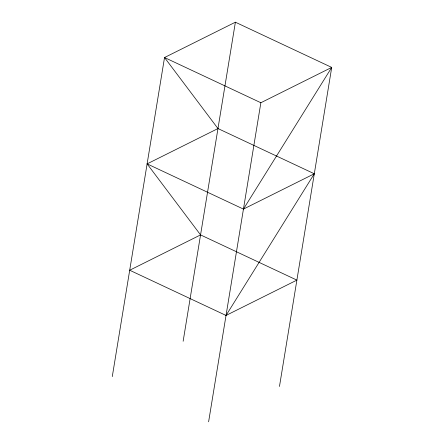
<?xml version="1.0" encoding="UTF-8"?>
<svg xmlns="http://www.w3.org/2000/svg" width="444" height="444" viewBox="0 0 444 444"><rect width="100%" height="100%" fill="white"/><g stroke="black" fill="none" stroke-linecap="round" stroke-linejoin="round"><path stroke-width="0.67" d="M112.282 376.584L164.53 57.531L235.387 22.2L331.718 67.416L279.47 386.469M183.139 341.258L235.387 22.2M208.613 421.8L260.861 102.742L331.718 67.416L243.445 209.096L147.114 163.88L217.971 128.555L314.302 173.765L226.029 315.445L129.698 270.235L200.555 234.904L296.886 280.12L226.029 315.445M243.445 209.096L314.302 173.765M260.861 102.742L164.53 57.531L217.971 128.555M147.114 163.88L200.555 234.904"/></g></svg>
